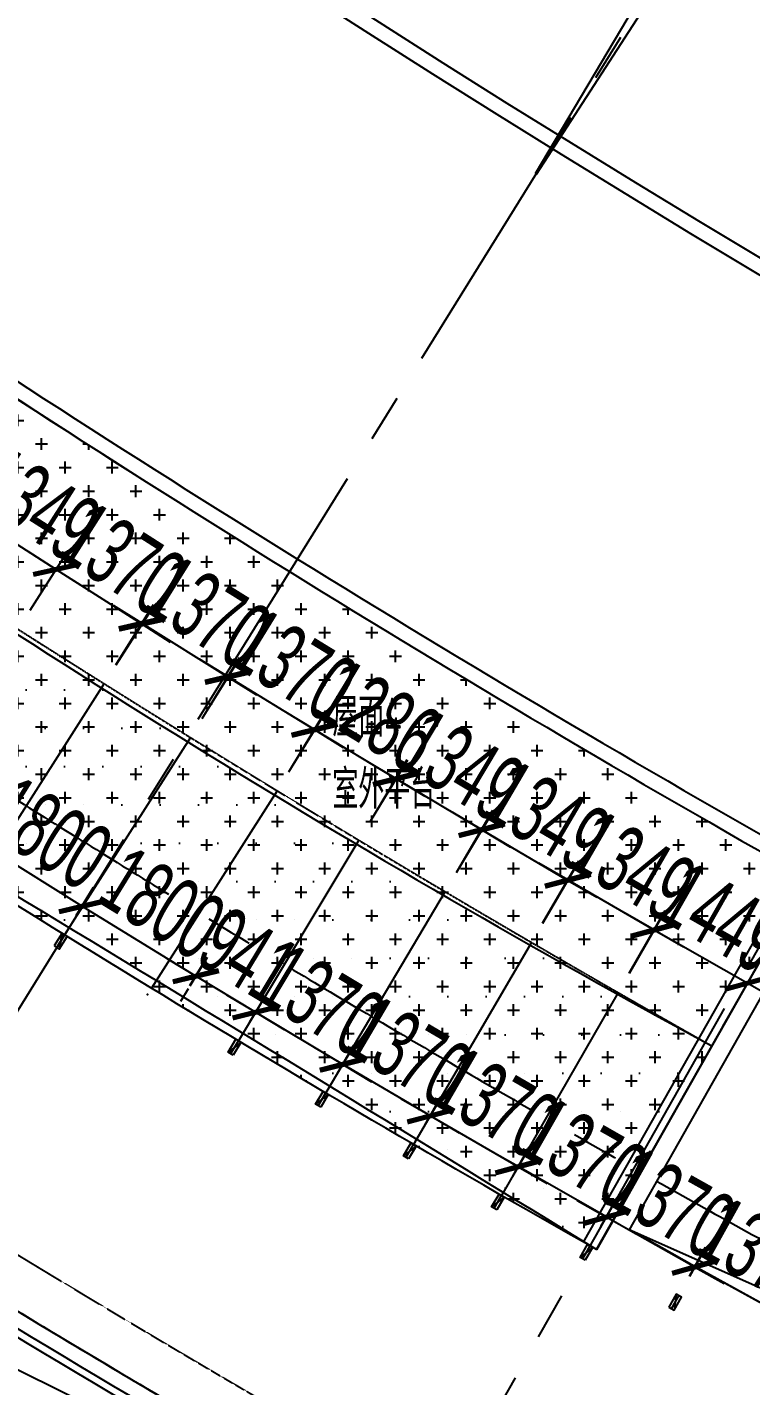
# Model space of a CAD drawing. Extents: x -668578 to 2331563, y -1202445 to 1620273.
# Drawn here: x 490449 to 500186, y 107053 to 125341 of the extents above; entities that cross this region are included whole.
import ezdxf

# ---------------------------------------------------------------- set-up
doc = ezdxf.new("R2010")
doc.units = 0
doc.linetypes.add('CENTER2', pattern=[28.575, 19.05, -3.175, 3.175, -3.175])
doc.linetypes.add('DASH', pattern=[0.35, 0.25, -0.1])
doc.layers.get('0').update_dxf_attribs({"color": 8})
doc.layers.get('Defpoints').update_dxf_attribs({"color": 8})
for name, color, linetype in [('#填充层', 8, 'Continuous'), ('#标注', 8, 'Continuous'), ('#轴线', 8, 'CENTER2'), ('A-AL', 8, 'Continuous'), ('A-EVTR', 8, 'Continuous'), ('A-GLASS', 8, 'Continuous'), ('A-STRS-HRAL', 8, 'Continuous'), ('A-WIND-FRAM', 8, 'Continuous'), ('dim', 8, 'Continuous'), ('WINDOW', 8, 'Continuous'), ('外轮廓', 8, 'Continuous'), ('建-文字', 8, 'Continuous'), ('建-符号', 8, 'Continuous')]:
    doc.layers.add(name, color=color, linetype=linetype)
doc.styles.add('JHZX', font='jrs.shx', dxfattribs={"width": 0.6, "bigfont": 'jhz.shx'})
doc.styles.add('XD2008', font='xd-hzs.shx', dxfattribs={"width": 0.7, "bigfont": 'xd-hztxt.shx'})
doc.dimstyles.new('JZBZ-300', dxfattribs={"dimscale": 300, "dimtxt": 3, "dimasz": 1.5, "dimexe": 1, "dimexo": 1, "dimgap": 0.5, "dimtad": 1, "dimdec": 0, "dimdsep": 46, "dimtxsty": 'JHZX', "dimblk1": 'ARCHTICK', "dimblk2": 'ARCHTICK', "dimsah": 1, "dimcen": 0, "dimclrd": 1, "dimclre": 1, "dimclrt": 2, "dimazin": 2, "dimtfac": 1, "dimtdec": 0, "dimtix": 1, "dimtmove": 0, "dimatfit": 3, "dimfxl": 0, "dimtolj": 1, "dimlwd": -1, "dimlwe": -1, "dimarcsym": 0})
doc.dimstyles.new('JZBZ-400', dxfattribs={"dimscale": 400, "dimtxt": 3, "dimasz": 1.5, "dimexe": 1, "dimexo": 1, "dimgap": 0.5, "dimtad": 1, "dimdec": 0, "dimdsep": 46, "dimtxsty": 'JHZX', "dimblk1": 'ARCHTICK', "dimblk2": 'ARCHTICK', "dimsah": 1, "dimcen": 0, "dimclrd": 1, "dimclre": 1, "dimclrt": 2, "dimazin": 2, "dimtfac": 1, "dimtdec": 0, "dimtix": 1, "dimtmove": 0, "dimatfit": 3, "dimfxl": 0, "dimtolj": 1, "dimlwd": -1, "dimlwe": -1, "dimarcsym": 0})

# ---------------------------------------------------------------- blocks, each defined once
blk = doc.blocks.new('_ARCHTICK')
at = {"color": 0, "linetype": 'ByBlock', "const_width": 0.15}
blk.add_lwpolyline([(-0.5, -0.5), (0.5, 0.5)], dxfattribs=at)
blk = doc.blocks.new('*D2918')
at = {"layer": '#标注', "ltscale": 300, "transparency": 16777216}
for p, q in [((52517, 44290), (60086, 50671)), ((174425, -21557), (175612, -11729))]:
    blk.add_line(p, q, dxfattribs=at)
blk.add_arc((197092, 166179), 179600, 220.13382, 263.11563, dxfattribs=at)
at = {"layer": 'Defpoints', "color": 0, "ltscale": 300, "transparency": 16777216}
for p in [(197092, 166179), (52212, 44032), (92699, 20035), (174378, -21955)]:
    blk.add_point(p, dxfattribs=at)
at = {"layer": '#标注', "ltscale": 300, "transparency": 16777216, "xscale": 600, "yscale": 600, "zscale": 600}
for p, rotation in [((59781, 50414), 130.1338192809486), ((175564, -12126), 353.1156299250185)]:
    blk.add_blockref('_ARCHTICK', p, dxfattribs=dict(at, rotation=rotation))
at = {"layer": '#标注', "ltscale": 300, "transparency": 16777216, "insert": (112118, 8861), "char_height": 1200, "attachment_point": 5, "rotation": 331.6247, "style": 'JHZX'}
blk.add_mtext('\\A1;42.98°', dxfattribs=at)
blk = doc.blocks.new('*D2939')
at = {"layer": '#标注', "ltscale": 300, "transparency": 16777216}
for p, q in [((-1773, -1481), (-9342, -7863)), ((165914, -92056), (164727, -101884))]:
    blk.add_line(p, q, dxfattribs=at)
blk.add_arc((197092, 166179), 269610, 220.13382, 263.11563, dxfattribs=at)
at = {"layer": 'Defpoints', "color": 0, "ltscale": 300, "transparency": 16777216}
for p in [(197092, 166179), (-1467, -1224), (40380, -53208), (165962, -91659)]:
    blk.add_point(p, dxfattribs=at)
at = {"layer": '#标注', "ltscale": 300, "transparency": 16777216, "xscale": 600, "yscale": 600, "zscale": 600}
for p, rotation in [((-9036, -7605), 130.1338192809485), ((164775, -101487), 353.1156299250187)]:
    blk.add_blockref('_ARCHTICK', p, dxfattribs=dict(at, rotation=rotation))
at = {"layer": '#标注', "ltscale": 300, "transparency": 16777216, "insert": (69342, -70334), "char_height": 1200, "attachment_point": 5, "rotation": 331.6247, "style": 'JHZX'}
blk.add_mtext('\\A1;42.98°', dxfattribs=at)
blk = doc.blocks.new('*D2999')
at = {"layer": '#标注', "transparency": 16777216}
for p, q in [((-60662, 8378), (-58201, 12532)), ((-58405, 12188), (-51730, 8235)), ((-53987, 4425), (-51526, 8579))]:
    blk.add_line(p, q, dxfattribs=at)
at = {"layer": 'Defpoints', "color": 0, "transparency": 16777216}
for p in [(-51730, 8235), (-60866, 8034), (-54191, 4081)]:
    blk.add_point(p, dxfattribs=at)
at = {"layer": '#标注', "transparency": 16777216, "xscale": 600, "yscale": 600, "zscale": 600}
for p, rotation in [((-58405, 12188), 149.3625281524388), ((-51730, 8235), 329.3625281524388)]:
    blk.add_blockref('_ARCHTICK', p, dxfattribs=dict(at, rotation=rotation))
at = {"layer": '#标注', "transparency": 16777216, "insert": (-54660, 10900), "char_height": 1200, "attachment_point": 5, "rotation": 329.3625, "style": 'JHZX'}
blk.add_mtext('\\A1;7758', dxfattribs=at)
blk = doc.blocks.new('*D3000')
at = {"layer": '#标注', "transparency": 16777216}
for p, q in [((-67162, 12584), (-64554, 16616)), ((-64771, 16280), (-58257, 12066)), ((-60648, 8370), (-58040, 12402))]:
    blk.add_line(p, q, dxfattribs=at)
at = {"layer": 'Defpoints', "color": 0, "transparency": 16777216}
for p in [(-67379, 12248), (-58257, 12066), (-60866, 8034)]:
    blk.add_point(p, dxfattribs=at)
at = {"layer": '#标注', "transparency": 16777216, "xscale": 600, "yscale": 600, "zscale": 600}
for p, rotation in [((-64771, 16280), 147.1003350215469), ((-58257, 12066), 327.1003350215469)]:
    blk.add_blockref('_ARCHTICK', p, dxfattribs=dict(at, rotation=rotation))
at = {"layer": '#标注', "transparency": 16777216, "insert": (-61080, 14845), "char_height": 1200, "attachment_point": 5, "rotation": 327.1003, "style": 'JHZX'}
blk.add_mtext('\\A1;7758', dxfattribs=at)
blk = doc.blocks.new('*D1737')
at = {"layer": '#标注', "color": 1, "ltscale": 300, "transparency": 16777216}
for p, q in [((499433, 108656), (499039, 108874)), ((499362, 108528), (499578, 108918)), ((500632, 107993), (499433, 108656)), ((500561, 107865), (500777, 108255)), ((500632, 107993), (501026, 107775))]:
    blk.add_line(p, q, dxfattribs=at)
at = {"layer": 'Defpoints', "color": 0, "ltscale": 300, "transparency": 16777216}
for p in [(499433, 108656), (499217, 108265), (500416, 107603)]:
    blk.add_point(p, dxfattribs=at)
at = {"layer": '#标注', "color": 1, "ltscale": 300, "transparency": 16777216, "xscale": 450, "yscale": 450, "zscale": 450}
for p, rotation in [((499433, 108656), 331.0591735150758), ((500632, 107993), 151.0591735150759)]:
    blk.add_blockref('_ARCHTICK', p, dxfattribs=dict(at, rotation=rotation))
at = {"layer": '#标注', "color": 2, "ltscale": 300, "transparency": 16777216, "insert": (500323, 108849), "char_height": 900, "attachment_point": 5, "rotation": 331.0592, "style": 'JHZX'}
blk.add_mtext('\\A1;1370', dxfattribs=at)
blk = doc.blocks.new('*D1738')
at = {"layer": '#标注', "color": 1, "ltscale": 300, "transparency": 16777216}
for p, q in [((498170, 109198), (498387, 109584)), ((498240, 109322), (497848, 109543)), ((499434, 108652), (498240, 109322)), ((499364, 108527), (499581, 108913)), ((499434, 108652), (499827, 108431))]:
    blk.add_line(p, q, dxfattribs=at)
at = {"layer": 'Defpoints', "color": 0, "ltscale": 300, "transparency": 16777216}
for p in [(498240, 109322), (498023, 108936), (499217, 108265)]:
    blk.add_point(p, dxfattribs=at)
at = {"layer": '#标注', "color": 1, "ltscale": 300, "transparency": 16777216, "xscale": 450, "yscale": 450, "zscale": 450}
for p, rotation in [((498240, 109322), 330.6821476567764), ((499434, 108652), 150.6821476567764)]:
    blk.add_blockref('_ARCHTICK', p, dxfattribs=dict(at, rotation=rotation))
at = {"layer": '#标注', "color": 2, "ltscale": 300, "transparency": 16777216, "insert": (499131, 109510), "char_height": 900, "attachment_point": 5, "rotation": 330.6821, "style": 'JHZX'}
blk.add_mtext('\\A1;1370', dxfattribs=at)
blk = doc.blocks.new('*D1739')
at = {"layer": '#标注', "color": 1, "ltscale": 300, "transparency": 16777216}
for p, q in [((497055, 110004), (496664, 110227)), ((496982, 109875), (497204, 110265)), ((498245, 109326), (497055, 110004)), ((498172, 109197), (498394, 109586)), ((498245, 109326), (498636, 109103))]:
    blk.add_line(p, q, dxfattribs=at)
at = {"layer": 'Defpoints', "color": 0, "ltscale": 300, "transparency": 16777216}
for p in [(497055, 110004), (496833, 109615), (498023, 108936)]:
    blk.add_point(p, dxfattribs=at)
at = {"layer": '#标注', "color": 1, "ltscale": 300, "transparency": 16777216, "xscale": 450, "yscale": 450, "zscale": 450}
for p, rotation in [((497055, 110004), 330.3051071051873), ((498245, 109326), 150.3051071051874)]:
    blk.add_blockref('_ARCHTICK', p, dxfattribs=dict(at, rotation=rotation))
at = {"layer": '#标注', "color": 2, "ltscale": 300, "transparency": 16777216, "insert": (497947, 110186), "char_height": 900, "attachment_point": 5, "rotation": 330.3051, "style": 'JHZX'}
blk.add_mtext('\\A1;1370', dxfattribs=at)
blk = doc.blocks.new('*D1740')
at = {"layer": '#标注', "color": 1, "ltscale": 300, "transparency": 16777216}
for p, q in [((495871, 110686), (495482, 110912)), ((495798, 110561), (496021, 110946)), ((497056, 110000), (495871, 110686)), ((496983, 109874), (497207, 110260)), ((497056, 110000), (497446, 109775))]:
    blk.add_line(p, q, dxfattribs=at)
at = {"layer": 'Defpoints', "color": 0, "ltscale": 300, "transparency": 16777216}
for p in [(495871, 110686), (495648, 110301), (496833, 109615)]:
    blk.add_point(p, dxfattribs=at)
at = {"layer": '#标注', "color": 1, "ltscale": 300, "transparency": 16777216, "xscale": 450, "yscale": 450, "zscale": 450}
for p, rotation in [((495871, 110686), 329.9280738360225), ((497056, 110000), 149.9280738360225)]:
    blk.add_blockref('_ARCHTICK', p, dxfattribs=dict(at, rotation=rotation))
at = {"layer": '#标注', "color": 2, "ltscale": 300, "transparency": 16777216, "insert": (496764, 110862), "char_height": 900, "attachment_point": 5, "rotation": 329.9281, "style": 'JHZX'}
blk.add_mtext('\\A1;1370', dxfattribs=at)
blk = doc.blocks.new('*D1741')
at = {"layer": '#标注', "color": 1, "ltscale": 300, "transparency": 16777216}
for p, q in [((494694, 111382), (494306, 111610)), ((494619, 111254), (494846, 111640)), ((495875, 110687), (494694, 111382)), ((495800, 110560), (496027, 110946)), ((495875, 110687), (496263, 110459))]:
    blk.add_line(p, q, dxfattribs=at)
at = {"layer": 'Defpoints', "color": 0, "ltscale": 300, "transparency": 16777216}
for p in [(494694, 111382), (494467, 110995), (495648, 110301)]:
    blk.add_point(p, dxfattribs=at)
at = {"layer": '#标注', "color": 1, "ltscale": 300, "transparency": 16777216, "xscale": 450, "yscale": 450, "zscale": 450}
for p, rotation in [((494694, 111382), 329.5510501512844), ((495875, 110687), 149.5510501512844)]:
    blk.add_blockref('_ARCHTICK', p, dxfattribs=dict(at, rotation=rotation))
at = {"layer": '#标注', "color": 2, "ltscale": 300, "transparency": 16777216, "insert": (495589, 111552), "char_height": 900, "attachment_point": 5, "rotation": 329.5511, "style": 'JHZX'}
blk.add_mtext('\\A1;1370', dxfattribs=at)
blk = doc.blocks.new('*D1742')
at = {"layer": '#标注', "color": 1, "ltscale": 300, "transparency": 16777216}
for p, q in [((493522, 112082), (493137, 112314)), ((493448, 111958), (493677, 112339)), ((494696, 111377), (493522, 112082)), ((494621, 111252), (494851, 111634)), ((494696, 111377), (495082, 111145))]:
    blk.add_line(p, q, dxfattribs=at)
at = {"layer": 'Defpoints', "color": 0, "ltscale": 300, "transparency": 16777216}
for p in [(493522, 112082), (493293, 111701), (494467, 110995)]:
    blk.add_point(p, dxfattribs=at)
at = {"layer": '#标注', "color": 1, "ltscale": 300, "transparency": 16777216, "xscale": 450, "yscale": 450, "zscale": 450}
for p, rotation in [((493522, 112082), 328.985487454212), ((494696, 111377), 148.9854874542121)]:
    blk.add_blockref('_ARCHTICK', p, dxfattribs=dict(at, rotation=rotation))
at = {"layer": '#标注', "color": 2, "ltscale": 300, "transparency": 16777216, "insert": (494419, 112244), "char_height": 900, "attachment_point": 5, "rotation": 328.9855, "style": 'JHZX'}
blk.add_mtext('\\A1;1370', dxfattribs=at)
blk = doc.blocks.new('*D1743')
at = {"layer": '#标注', "color": 1, "ltscale": 300, "transparency": 16777216}
for p, q in [((492717, 112568), (492332, 112801)), ((492640, 112441), (492872, 112825)), ((493523, 112081), (492717, 112568)), ((493446, 111954), (493678, 112338)), ((493523, 112081), (493908, 111848))]:
    blk.add_line(p, q, dxfattribs=at)
at = {"layer": 'Defpoints', "color": 0, "ltscale": 300, "transparency": 16777216}
for p in [(492717, 112568), (492485, 112184), (493291, 111697)]:
    blk.add_point(p, dxfattribs=at)
at = {"layer": '#标注', "color": 1, "ltscale": 300, "transparency": 16777216, "xscale": 450, "yscale": 450, "zscale": 450}
for p, rotation in [((492717, 112568), 328.8559192339692), ((493523, 112081), 148.8559192339692)]:
    blk.add_blockref('_ARCHTICK', p, dxfattribs=dict(at, rotation=rotation))
at = {"layer": '#标注', "color": 2, "ltscale": 300, "transparency": 16777216, "insert": (493430, 112838), "char_height": 900, "attachment_point": 5, "rotation": 328.8559, "style": 'JHZX'}
blk.add_mtext('\\A1;941', dxfattribs=at)
blk = doc.blocks.new('*D1744')
at = {"layer": '#标注', "color": 1, "ltscale": 300, "transparency": 16777216}
for p, q in [((491108, 113382), (491343, 113764)), ((492720, 112566), (491186, 113508)), ((492642, 112439), (492877, 112822))]:
    blk.add_line(p, q, dxfattribs=at)
at = {"layer": 'Defpoints', "color": 0, "ltscale": 300, "transparency": 16777216}
for p in [(491186, 113508), (490951, 113126), (492485, 112184)]:
    blk.add_point(p, dxfattribs=at)
at = {"layer": '#标注', "color": 1, "ltscale": 300, "transparency": 16777216, "xscale": 450, "yscale": 450, "zscale": 450}
for p, rotation in [((491186, 113508), 148.4412441410962), ((492720, 112566), 328.4412441410962)]:
    blk.add_blockref('_ARCHTICK', p, dxfattribs=dict(at, rotation=rotation))
at = {"layer": '#标注', "color": 2, "ltscale": 300, "transparency": 16777216, "insert": (492267, 113549), "char_height": 900, "attachment_point": 5, "rotation": 328.4412, "style": 'JHZX'}
blk.add_mtext('\\A1;1800', dxfattribs=at)
blk = doc.blocks.new('*D1745')
at = {"layer": '#标注', "color": 1, "ltscale": 300, "transparency": 16777216}
for p, q in [((489585, 114333), (489825, 114716)), ((491192, 113507), (489666, 114461)), ((491111, 113378), (491351, 113762))]:
    blk.add_line(p, q, dxfattribs=at)
at = {"layer": 'Defpoints', "color": 0, "ltscale": 300, "transparency": 16777216}
for p in [(489666, 114461), (489426, 114078), (490952, 113124)]:
    blk.add_point(p, dxfattribs=at)
at = {"layer": '#标注', "color": 1, "ltscale": 300, "transparency": 16777216, "xscale": 450, "yscale": 450, "zscale": 450}
for p, rotation in [((489666, 114461), 147.9836817863655), ((491192, 113507), 327.9836817863655)]:
    blk.add_blockref('_ARCHTICK', p, dxfattribs=dict(at, rotation=rotation))
at = {"layer": '#标注', "color": 2, "ltscale": 300, "transparency": 16777216, "insert": (490747, 114493), "char_height": 900, "attachment_point": 5, "rotation": 327.9837, "style": 'JHZX'}
blk.add_mtext('\\A1;1800', dxfattribs=at)
blk = doc.blocks.new('*D2828')
at = {"layer": 'Defpoints', "color": 0, "ltscale": 300, "transparency": 16777216}
for p in [(488063, 118702), (489708, 118760), (489191, 117967)]:
    blk.add_point(p, dxfattribs=at)
at = {"layer": 'dim', "color": 1, "ltscale": 300, "transparency": 16777216}
for p, q in [((488580, 119496), (488203, 119741)), ((488226, 118953), (488743, 119747)), ((488580, 119496), (489708, 118760)), ((489355, 118218), (489872, 119011)), ((489708, 118760), (490085, 118514))]:
    blk.add_line(p, q, dxfattribs=at)
at = {"layer": 'dim', "color": 1, "ltscale": 300, "transparency": 16777216, "xscale": 450, "yscale": 450, "zscale": 450}
for p, rotation in [((488580, 119496), 326.9120460886895), ((489708, 118760), 146.9120460886896)]:
    blk.add_blockref('_ARCHTICK', p, dxfattribs=dict(at, rotation=rotation))
at = {"layer": 'dim', "color": 2, "ltscale": 300, "transparency": 16777216, "insert": (489472, 119631), "char_height": 900, "attachment_point": 5, "rotation": 326.912, "style": 'JHZX'}
blk.add_mtext('\\A1;1347', dxfattribs=at)
blk = doc.blocks.new('*D2829')
at = {"layer": 'Defpoints', "color": 0, "ltscale": 300, "transparency": 16777216}
for p in [(489191, 117967), (490840, 118043), (490329, 117241)]:
    blk.add_point(p, dxfattribs=at)
at = {"layer": 'dim', "color": 1, "ltscale": 300, "transparency": 16777216}
for p, q in [((489703, 118768), (489323, 119010)), ((489353, 118219), (489864, 119021)), ((489703, 118768), (490840, 118043)), ((490490, 117494), (491001, 118296)), ((490840, 118043), (491219, 117801))]:
    blk.add_line(p, q, dxfattribs=at)
at = {"layer": 'dim', "color": 1, "ltscale": 300, "transparency": 16777216, "xscale": 450, "yscale": 450, "zscale": 450}
for p, rotation in [((489703, 118768), 327.4773573054185), ((490840, 118043), 147.4773573054185)]:
    blk.add_blockref('_ARCHTICK', p, dxfattribs=dict(at, rotation=rotation))
at = {"layer": 'dim', "color": 2, "ltscale": 300, "transparency": 16777216, "insert": (490594, 118912), "char_height": 900, "attachment_point": 5, "rotation": 327.4774, "style": 'JHZX'}
blk.add_mtext('\\A1;1349', dxfattribs=at)
blk = doc.blocks.new('*D2830')
at = {"layer": 'Defpoints', "color": 0, "ltscale": 300, "transparency": 16777216}
for p in [(490329, 117241), (491995, 117306), (491484, 116505)]:
    blk.add_point(p, dxfattribs=at)
at = {"layer": 'dim', "color": 1, "ltscale": 300, "transparency": 16777216}
for p, q in [((490840, 118043), (490461, 118285)), ((490490, 117494), (491001, 118296)), ((490840, 118043), (491995, 117306)), ((491645, 116758), (492156, 117559)), ((491995, 117306), (492375, 117065))]:
    blk.add_line(p, q, dxfattribs=at)
at = {"layer": 'dim', "color": 1, "ltscale": 300, "transparency": 16777216, "xscale": 450, "yscale": 450, "zscale": 450}
for p, rotation in [((490840, 118043), 327.4773573054217), ((491995, 117306), 147.4773573054217)]:
    blk.add_blockref('_ARCHTICK', p, dxfattribs=dict(at, rotation=rotation))
at = {"layer": 'dim', "color": 2, "ltscale": 300, "transparency": 16777216, "insert": (491740, 118181), "char_height": 900, "attachment_point": 5, "rotation": 327.4774, "style": 'JHZX'}
blk.add_mtext('\\A1;1370', dxfattribs=at)
blk = doc.blocks.new('*D2831')
at = {"layer": 'Defpoints', "color": 0, "ltscale": 300, "transparency": 16777216}
for p in [(491484, 116505), (493153, 116592), (492647, 115780)]:
    blk.add_point(p, dxfattribs=at)
at = {"layer": 'dim', "color": 1, "ltscale": 300, "transparency": 16777216}
for p, q in [((491991, 117317), (491609, 117555)), ((491643, 116759), (492149, 117572)), ((491991, 117317), (493153, 116592)), ((492805, 116034), (493312, 116847)), ((493153, 116592), (493535, 116354))]:
    blk.add_line(p, q, dxfattribs=at)
at = {"layer": 'dim', "color": 1, "ltscale": 300, "transparency": 16777216, "xscale": 450, "yscale": 450, "zscale": 450}
for p, rotation in [((491991, 117317), 328.0517245768488), ((493153, 116592), 148.0517245768488)]:
    blk.add_blockref('_ARCHTICK', p, dxfattribs=dict(at, rotation=rotation))
at = {"layer": 'dim', "color": 2, "ltscale": 300, "transparency": 16777216, "insert": (492889, 117464), "char_height": 900, "attachment_point": 5, "rotation": 328.0517, "style": 'JHZX'}
blk.add_mtext('\\A1;1370', dxfattribs=at)
blk = doc.blocks.new('*D2832')
at = {"layer": 'Defpoints', "color": 0, "ltscale": 300, "transparency": 16777216}
for p in [(492647, 115780), (494318, 115882), (493814, 115063)]:
    blk.add_point(p, dxfattribs=at)
at = {"layer": 'dim', "color": 1, "ltscale": 300, "transparency": 16777216}
for p, q in [((493150, 116600), (492767, 116835)), ((492804, 116035), (493307, 116855)), ((493150, 116600), (494318, 115882)), ((493971, 115318), (494475, 116138)), ((494318, 115882), (494701, 115647))]:
    blk.add_line(p, q, dxfattribs=at)
at = {"layer": 'dim', "color": 1, "ltscale": 300, "transparency": 16777216, "xscale": 450, "yscale": 450, "zscale": 450}
for p, rotation in [((493150, 116600), 328.4346651380936), ((494318, 115882), 148.4346651380936)]:
    blk.add_blockref('_ARCHTICK', p, dxfattribs=dict(at, rotation=rotation))
at = {"layer": 'dim', "color": 2, "ltscale": 300, "transparency": 16777216, "insert": (494048, 116752), "char_height": 900, "attachment_point": 5, "rotation": 328.4347, "style": 'JHZX'}
blk.add_mtext('\\A1;1370', dxfattribs=at)
blk = doc.blocks.new('*D2833')
at = {"layer": 'Defpoints', "color": 0, "ltscale": 300, "transparency": 16777216}
for p in [(495414, 115222), (493814, 115063), (494914, 114397)]:
    blk.add_point(p, dxfattribs=at)
at = {"layer": 'dim', "color": 1, "ltscale": 300, "transparency": 16777216}
for p, q in [((493969, 115319), (494469, 116145)), ((494314, 115888), (493929, 116121)), ((494314, 115888), (495414, 115222)), ((495069, 114653), (495569, 115479)), ((495414, 115222), (495798, 114989))]:
    blk.add_line(p, q, dxfattribs=at)
at = {"layer": 'dim', "color": 1, "ltscale": 300, "transparency": 16777216, "xscale": 450, "yscale": 450, "zscale": 450}
for p, rotation in [((494314, 115888), 328.8058170934812), ((495414, 115222), 148.8058170934812)]:
    blk.add_blockref('_ARCHTICK', p, dxfattribs=dict(at, rotation=rotation))
at = {"layer": 'dim', "color": 2, "ltscale": 300, "transparency": 16777216, "insert": (495174, 116068), "char_height": 900, "attachment_point": 5, "rotation": 328.8058, "style": 'JHZX'}
blk.add_mtext('\\A1;1286', dxfattribs=at)
blk = doc.blocks.new('*D2834')
at = {"layer": 'Defpoints', "color": 0, "ltscale": 300, "transparency": 16777216}
for p in [(496568, 114536), (494914, 114397), (496072, 113705)]:
    blk.add_point(p, dxfattribs=at)
at = {"layer": 'dim', "color": 1, "ltscale": 300, "transparency": 16777216}
for p, q in [((495410, 115227), (495023, 115458)), ((495068, 114654), (495563, 115485)), ((495410, 115227), (496568, 114536)), ((496226, 113963), (496722, 114794)), ((496568, 114536), (496954, 114306))]:
    blk.add_line(p, q, dxfattribs=at)
at = {"layer": 'dim', "color": 1, "ltscale": 300, "transparency": 16777216, "xscale": 450, "yscale": 450, "zscale": 450}
for p, rotation in [((495410, 115227), 329.1740091104866), ((496568, 114536), 149.1740091104867)]:
    blk.add_blockref('_ARCHTICK', p, dxfattribs=dict(at, rotation=rotation))
at = {"layer": 'dim', "color": 2, "ltscale": 300, "transparency": 16777216, "insert": (496296, 115397), "char_height": 900, "attachment_point": 5, "rotation": 329.174, "style": 'JHZX'}
blk.add_mtext('\\A1;1349', dxfattribs=at)
blk = doc.blocks.new('*D2835')
at = {"layer": 'Defpoints', "color": 0, "ltscale": 300, "transparency": 16777216}
for p in [(497726, 113857), (496072, 113705), (497235, 113022)]:
    blk.add_point(p, dxfattribs=at)
at = {"layer": 'dim', "color": 1, "ltscale": 300, "transparency": 16777216}
for p, q in [((496563, 114541), (496176, 114769)), ((496224, 113964), (496715, 114800)), ((496563, 114541), (497726, 113857)), ((497387, 113280), (497878, 114116)), ((497726, 113857), (498114, 113629))]:
    blk.add_line(p, q, dxfattribs=at)
at = {"layer": 'dim', "color": 1, "ltscale": 300, "transparency": 16777216, "xscale": 450, "yscale": 450, "zscale": 450}
for p, rotation in [((496563, 114541), 329.5510444529571), ((497726, 113857), 149.5510444529571)]:
    blk.add_blockref('_ARCHTICK', p, dxfattribs=dict(at, rotation=rotation))
at = {"layer": 'dim', "color": 2, "ltscale": 300, "transparency": 16777216, "insert": (497449, 114716), "char_height": 900, "attachment_point": 5, "rotation": 329.551, "style": 'JHZX'}
blk.add_mtext('\\A1;1349', dxfattribs=at)
blk = doc.blocks.new('*D2836')
at = {"layer": 'Defpoints', "color": 0, "ltscale": 300, "transparency": 16777216}
for p in [(497235, 113022), (498889, 113187), (498403, 112346)]:
    blk.add_point(p, dxfattribs=at)
at = {"layer": 'dim', "color": 1, "ltscale": 300, "transparency": 16777216}
for p, q in [((497385, 113281), (497872, 114122)), ((497722, 113862), (497333, 114088)), ((497722, 113862), (498889, 113187)), ((498553, 112605), (499040, 113446)), ((498889, 113187), (499279, 112961))]:
    blk.add_line(p, q, dxfattribs=at)
at = {"layer": 'dim', "color": 1, "ltscale": 300, "transparency": 16777216, "xscale": 450, "yscale": 450, "zscale": 450}
for p, rotation in [((497722, 113862), 329.9280757034493), ((498889, 113187), 149.9280757034494)]:
    blk.add_blockref('_ARCHTICK', p, dxfattribs=dict(at, rotation=rotation))
at = {"layer": 'dim', "color": 2, "ltscale": 300, "transparency": 16777216, "insert": (498606, 114044), "char_height": 900, "attachment_point": 5, "rotation": 329.9281, "style": 'JHZX'}
blk.add_mtext('\\A1;1349', dxfattribs=at)
blk = doc.blocks.new('*D2837')
at = {"layer": 'Defpoints', "color": 0, "ltscale": 300, "transparency": 16777216}
for p in [(500144, 112474), (498403, 112346), (499661, 111628)]:
    blk.add_point(p, dxfattribs=at)
at = {"layer": 'dim', "color": 1, "ltscale": 300, "transparency": 16777216}
for p, q in [((498885, 113192), (498494, 113415)), ((498551, 112606), (499033, 113452)), ((498885, 113192), (500144, 112474)), ((499810, 111889), (500292, 112735)), ((500144, 112474), (500535, 112251))]:
    blk.add_line(p, q, dxfattribs=at)
at = {"layer": 'dim', "color": 1, "ltscale": 300, "transparency": 16777216, "xscale": 450, "yscale": 450, "zscale": 450}
for p, rotation in [((498885, 113192), 330.319081795138), ((500144, 112474), 150.319081795138)]:
    blk.add_blockref('_ARCHTICK', p, dxfattribs=dict(at, rotation=rotation))
at = {"layer": 'dim', "color": 2, "ltscale": 300, "transparency": 16777216, "insert": (499811, 113354), "char_height": 900, "attachment_point": 5, "rotation": 330.3191, "style": 'JHZX'}
blk.add_mtext('\\A1;1449', dxfattribs=at)
blk = doc.blocks.new('幕墙分隔')
for p, q in [((-40, -100), (40, 100)), ((0, 100), (0, -100))]:
    blk.add_line(p, q)
blk.add_lwpolyline([(-40, 100), (40, 100), (40, -100), (-40, -100)], close=True)
blk = doc.blocks.new('A$C9fbb2d7a')
at = {"layer": '外轮廓'}
h = blk.add_hatch(dxfattribs=at)
h.set_pattern_fill('CROSS', color=8, scale=200)
h.set_pattern_definition([(0, (-1238859.8, -412081.4), (317.5, 317.5), [158.75, -476.25]), (90, (-1238780.44, -412160.77), (-317.5, 317.5), [158.75, -476.25])])
edge = h.paths.add_edge_path()
edge.add_arc((42522, 174990), 202275, 235.9402, 240.52405)
edge.add_line((-57009, -1103), (-59841, -6107))
edge.add_arc((42497, 174948), 207977, 236.67671, 240.52354, ccw=False)
edge.add_arc((-84997, -18971), 24100, 56.6775, 63.0507)
edge.add_line((-74075, 2511), (-70764, 7414))
at = {"layer": 'A-AL'}
blk.add_line((-56792, -1226), (-59403, -5840), dxfattribs=at)
blk.add_lwpolyline([(-30332, -19384, -0.03866), (-59402, -5839, -0.03866)], format="xyb", dxfattribs=at)
at = {"layer": 'A-EVTR', "linetype": 'DASH'}
blk.add_lwpolyline([(-74075, 2511), (-72219, 5260, 0.019988), (-58290, -3366), (-59841, -6107)], format="xyb", dxfattribs=at)
at = {"layer": 'A-GLASS'}
blk.add_line((-65336, -2597), (-65440, -2768), dxfattribs=at)
at = {"layer": 'A-STRS-HRAL'}
for radius in [213131, 213231]:
    blk.add_arc((42656, 175207), radius, 236.04649, 240.49299, dxfattribs=at)
at = {"layer": 'A-WIND-FRAM'}
for p in [(-65884, -2673), (-64712, -3383), (-63536, -4085), (-62354, -4780), (-61168, -5467), (-58783, -6816)]:
    blk.add_point(p, dxfattribs=at)
at = {"layer": 'WINDOW'}
blk.add_arc((42590, 175095), 212800, 236.0655, 240.49362, dxfattribs=at)
at = {"layer": '外轮廓'}
for p, q in [((-60016, -6009), (-57184, -1005)), ((-59841, -6107), (-57009, -1103))]:
    blk.add_line(p, q, dxfattribs=at)
at = {"layer": '外轮廓', "color": 3, "linetype": 'DASH', "ltscale": 5}
blk.add_lwpolyline([(-112763, 26786), (-144951, -5020, 0.412976), (-144980, -8689, 0.149442), (-10150, -82155, 0.414726), (-7076, -80123), (1875, -35767, 0.413123), (-150, -32706, -0.149509), (-109077, 26754, 0.415715), (-112763, 26786)], format="xyb", close=True, dxfattribs=at)
at = {"layer": '外轮廓', "color": 8}
blk.add_lwpolyline([(-70764, 7414, 0.020003), (-57009, -1103), (-59841, -6107, -0.016787), (-71758, 1166, 0.027815), (-74075, 2511)], format="xyb", close=True, dxfattribs=at)
at = {"layer": '外轮廓'}
for radius, start, end in [(195700, 211.06464, 249.3814), (195500, 211.09996, 249.38124)]:
    blk.add_arc((42590, 175095), radius, start, end, dxfattribs=at)
at = {"layer": '外轮廓', "color": 8}
for radius, start, end in [(202200, 235.94089, 240.52196), (202400, 235.94091, 240.52193)]:
    blk.add_arc((42590, 175095), radius, start, end, dxfattribs=at)
at = {"layer": '建-符号'}
for points in [[(-84815, -14108), (-76068, -3518), (-62628, -10218)], [(-59402, -5839), (-30930, -18493), (-28303, -13950)]]:
    blk.add_lwpolyline(points, dxfattribs=at)
at = {"layer": 'A-WIND-FRAM', "xscale": -1}
for p, rotation in [((-67052, -1956), 148.231422422004), ((-58783, -6816), 150.8706568614515)]:
    blk.add_blockref('幕墙分隔', p, dxfattribs=dict(at, rotation=rotation))
at = {"layer": 'A-WIND-FRAM'}
for p, rotation in [((-64712, -3383), 148.985487454118), ((-63536, -4085), 149.3622482167602), ((-62354, -4780), 149.7393151143521), ((-61168, -5467), 150.1165893779291), ((-59978, -6145), 150.4933825976738)]:
    blk.add_blockref('幕墙分隔', p, dxfattribs=dict(at, rotation=rotation))
at = {"layer": '建-文字', "style": 'XD2008', "width": 0.7}
for s, p in [('屋面4', (-63396, 797)), ('室外平台', (-63396, -175))]:
    blk.add_text(s, height=525, dxfattribs=at).set_placement(p)
blk = doc.blocks.new('A$Caccc0cd0')
at = {"layer": '#标注'}
for p1, p2, distance, picture, middle in [((-67379.4, 12247.9), (-60865.7, 8034.1), 4802.1, '*D3000', (-61079.6, 14844.6)), ((-60865.7, 8034.1), (-54190.7, 4080.6), 4828.2, '*D2999', (-54660, 10899.9))]:
    dim = blk.add_aligned_dim(p1=p1, p2=p2, distance=distance, dimstyle='JZBZ-400', override={"dimclrd": 256, "dimclre": 256, "dimclrt": 256}, dxfattribs=at)
    dim.commit()
    dim.dimension.update_dxf_attribs({"geometry": picture, "text_midpoint": middle})
blk = doc.blocks.new('DSGDFG')
at = {"layer": '#标注', "ltscale": 300}
blk.add_arc((197092.2, 166179.2), 257800, 220.136073, 263.11563, dxfattribs=at)
at = {"layer": '#轴线', "ltscale": 200}
for p, q in [((97322.4, 5069.8), (60352.9, -54629)), ((69174.5, -59855.8), (103759.5, 1257.2))]:
    blk.add_line(p, q, dxfattribs=at)
for radius in [206950, 212800, 220600, 228400, 236200, 244000, 251800, 257800]:
    blk.add_arc((197092.2, 166179.2), radius, 218.438892, 265.140584, dxfattribs=at)
at = {"layer": '#标注', "ltscale": 300}
blk.add_blockref('A$Caccc0cd0', (154502.6, -8915.6), dxfattribs=at)
for base, p1, p2, picture, middle in [((40379.7, -53208.3), (-1467, -1223.5), (165961.7, -91658.5), '*D2939', (69341.6, -70334.5)), ((92698.6, 20034.9), (52211.6, 44032.2), (174377.5, -21954.5), '*D2918', (112118.4, 8861.3))]:
    dim = blk.add_angular_dim_3p(base=base, center=(197092.1, 166179.2), p1=p1, p2=p2, dimstyle='JZBZ-400', override={"dimclrd": 256, "dimclre": 256, "dimclrt": 256}, dxfattribs=at)
    dim.commit()
    dim.dimension.update_dxf_attribs({"geometry": picture, "text_midpoint": middle})
blk = doc.blocks.new('HFJHG')
at = {"layer": '#标注', "ltscale": 300}
for p1, p2, distance, picture, middle in [((490952.2, 113123.9), (489426, 114078.2), -452.1, '*D1745', (490746.9, 114493.1)), ((492484.9, 112183.9), (490951.2, 113125.9), -448.8, '*D1744', (492267, 113548.6)), ((493290.7, 111697), (492484.9, 112183.9), -448.9, '*D1743', (493430.3, 112838.1)), ((494466.9, 110995.1), (493293, 111700.8), -445.2, '*D1742', (494418.5, 112243.7)), ((495647.7, 110300.9), (494466.9, 110995.1), -448.3, '*D1741', (495588.6, 111551.7)), ((496833.1, 109614.6), (495647.7, 110300.9), -445.5, '*D1740', (496764.3, 110862.5)), ((498022.9, 108936), (496833.1, 109614.6), -448.4, '*D1739', (497947.4, 110186.1)), ((499217.2, 108265.4), (498022.9, 108936), -443.2, '*D1738', (499130.8, 109510.3)), ((500415.9, 107602.5), (499217.2, 108265.4), -446.1, '*D1737', (500322.8, 108849.4))]:
    dim = blk.add_aligned_dim(p1=p1, p2=p2, distance=distance, dimstyle='JZBZ-300', dxfattribs=at)
    dim.commit()
    dim.dimension.update_dxf_attribs({"geometry": picture, "text_midpoint": middle})

msp = doc.modelspace()

# ---------------------------------------------------------------- hatches: boundary and pattern name
at = {"layer": '#填充层', "ltscale": 5}
h = msp.add_hatch(dxfattribs=at)
h.set_pattern_fill('DOTS', color=256, scale=325)
h.set_pattern_definition([(0, (512618.47, 147377.75), (257.969, 515.9375), [0, -515.9375])])
edge = h.paths.add_edge_path()
edge.add_line((484055.8, 117413.9), (485898.2, 120142.2))
edge.add_arc((567860.1, 237258.1), 142947.2, 235.014268, 241.504477)
edge.add_line((499661.4, 111628.3), (498111.3, 108886.1))
edge.add_arc((-277889.7, -1154281.2), 1482487.5, 58.4363638, 59.0717572)

# ---------------------------------------------------------------- linework, layer by layer
at = {"layer": 'dim', "ltscale": 300}
for p, q in [((491484, 116504.8), (489790.3, 113848.6)), ((492646.5, 115779.9), (490952.8, 113123.6)), ((493814, 115062.6), (492120.2, 112406.2)), ((494913.8, 114396.7), (493290.8, 111697.2)), ((496072.2, 113705.4), (494467.1, 110995.3)), ((497235.2, 113021.8), (495647.8, 110301.1)), ((498402.6, 112345.8), (496833.2, 109614.7))]:
    msp.add_line(p, q, dxfattribs=at)
msp.add_lwpolyline([(499661.4, 111628.3), (498111.3, 108886.1)], dxfattribs=at)
for centre, radius, start, end in [((567860.1, 237258.1), 142947.2, 235.014268, 241.504477), ((-277807, -1154168.6), 1482348.5, 58.4368681, 59.0722615)]:
    msp.add_arc(centre, radius, start, end, dxfattribs=at)

# ---------------------------------------------------------------- block references
at = {"layer": '#标注'}
for name, p in [('DSGDFG', (403448.9, 123910)), ('HFJHG', (0, 0))]:
    msp.add_blockref(name, p, dxfattribs=at)
at = {"layer": 'dim', "ltscale": 300}
msp.add_blockref('A$C9fbb2d7a', (557951.5, 114994.4), dxfattribs=at)

# ---------------------------------------------------------------- dimensions: what is measured, and where the dimension line sits
for p1, p2, distance, picture, middle in [((488062.5, 118702), (489191.3, 117966.5), 947.2, '*D2828', (489471.6, 119630.6)), ((489191.3, 117966.5), (490328.7, 117241.3), 950.9, '*D2829', (490593.8, 118911.6)), ((490328.7, 117241.3), (491483.9, 116504.7), 950.9, '*D2830', (491740.1, 118180.7)), ((491484, 116504.8), (492646.5, 115779.9), 957.6, '*D2831', (492889.4, 117464)), ((492646.5, 115779.9), (493814, 115062.6), 962.1, '*D2832', (494048, 116752.2)), ((493814, 115062.6), (494913.8, 114396.7), 964.8, '*D2833', (495174.4, 116068.2)), ((494913.8, 114396.7), (496072.2, 113705.4), 967.4, '*D2834', (496296.2, 115397)), ((496072.2, 113705.4), (497235.2, 113021.8), 969.3, '*D2835', (497449, 114716.5)), ((497235.2, 113021.8), (498402.6, 112345.8), 971.5, '*D2836', (498606.3, 114043.8)), ((498402.6, 112345.8), (499661.4, 111628.3), 973.7, '*D2837', (499811.3, 113354.3))]:
    dim = msp.add_aligned_dim(p1=p1, p2=p2, distance=distance, dimstyle='JZBZ-300', dxfattribs=at)
    dim.commit()
    dim.dimension.update_dxf_attribs({"geometry": picture, "text_midpoint": middle})

doc.saveas('drawing.dxf')
